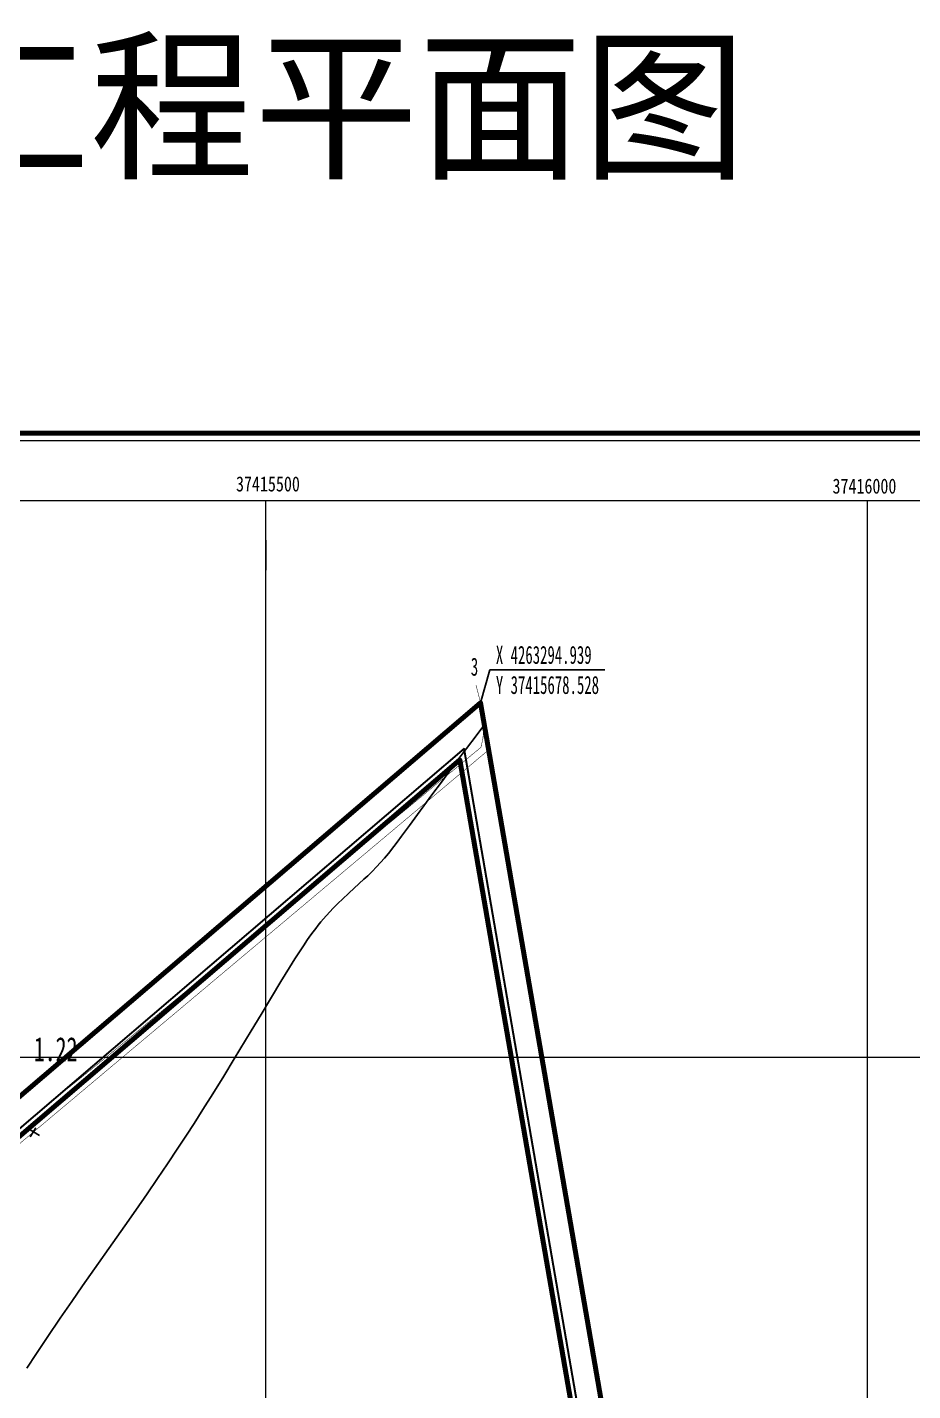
# Model space of a CAD drawing. Header units: millimetres. Extents: x 37412591 to 74834139, y 4258245 to 8527567.
# Drawn here: x 37415302 to 37416038, y 4262723 to 4263856 of the extents above; entities that cross this region are included whole.
import ezdxf
from ezdxf.enums import TextEntityAlignment as Align

# ---------------------------------------------------------------- set-up
doc = ezdxf.new("R2010")
doc.units = ezdxf.units.MM
for name, color, linetype in [('2', 2, 'Continuous'), ('6号煤底板等高线', 7, 'Continuous'), ('DLSS', 4, 'Continuous'), ('TK', 7, 'Continuous'), ('井田边界', 7, 'Continuous'), ('保护煤柱', 4, 'FENCELINE1'), ('钻孔', 7, 'Continuous')]:
    doc.layers.add(name, color=color, linetype=linetype)
doc.layers.add('保安煤柱线', color=1, linetype='线圈线（保安煤柱线） ----0-----0----0-----0----0-----0--', lineweight=30)
doc.styles.get("Standard").update_dxf_attribs({"font": 'simfang.ttf', "width": 0.6667})
doc.styles.add('宋体', font='SimSun.ttf', dxfattribs={"height": 2})
doc.styles.add('标准', font='SimSun.ttf', dxfattribs={"width": 0.667})
doc.linetypes.add('FENCELINE1', pattern='A,6.35,-2.54,[133,ltypeshp.shx,S=2.54,R=0,X=-2.54,Y=0],-2.54,25.4', length=36.83)
doc.linetypes.add('井田境界', pattern='A,10,-4,["+",Standard,S=4,R=0,X=-2,Y=-2],-4,10', length=28)
doc.linetypes.add('线圈线（保安煤柱线） ----0-----0----0-----0----0-----0--', pattern='A,14.5,-2,[133,ltypeshp.shx,S=0.5,R=0,X=0,Y=0],-3,25.4', length=44.9)

msp = doc.modelspace()

# ---------------------------------------------------------------- linework, layer by layer
at = {"color": 0, "linetype": 'ByBlock', "lineweight": 20}
msp.add_line((37412646.5, 4263462.9, 4910.1), (37416981.3, 4263462.9, 4910.1), dxfattribs=at)
at = {"linetype": 'ByBlock', "lineweight": 20}
for p, q in [((37415500, 4258300.9, 4910.1), (37415500, 4263462.9, 4910.1)), ((37416000, 4258300.9, 4910.1), (37416000, 4263462.9, 4910.1)), ((37416981.3, 4263000, 4910.1), (37413686, 4263000, 4910.1))]:
    msp.add_line(p, q, dxfattribs=at)
at = {"color": 1, "linetype": 'FENCELINE1', "lineweight": 30, "ltscale": 2}
msp.add_line((37415664.8, 4263256.9, 4911.4), (37412934.6, 4260923.6, 4911.4), dxfattribs=at)
at = {"color": 1, "linetype": 'FENCELINE1', "lineweight": 30, "ltscale": 0.002}
msp.add_line((37415675.1, 4263197.4, 1959.6), (37415675.1, 4263197.4, 1959.6), dxfattribs=at)
at = {"color": 1, "linetype": 'FENCELINE1', "lineweight": 30, "ltscale": 0.6}
msp.add_line((37415734.6, 4262853.1, 6205.8), (37415734.6, 4262853.1, 6205.8), dxfattribs=at)
at = {"color": 0, "linetype": 'ByBlock', "lineweight": 100, "elevation": 4910.1}
msp.add_lwpolyline([(37412590.5, 4263518.9), (37417037.3, 4263518.9), (37417037.3, 4258244.9), (37412590.5, 4258244.9)], close=True, dxfattribs=at)
at = {"color": 0, "linetype": 'ByBlock', "lineweight": 20, "elevation": 4910.1}
msp.add_lwpolyline([(37412596.5, 4263512.9), (37417031.3, 4263512.9), (37417031.3, 4258250.9), (37412596.5, 4258250.9)], close=True, dxfattribs=at)
at = {"color": 0, "lineweight": -3, "elevation": 4910.1, "flags": 128}
msp.add_lwpolyline([(37415678.5, 4263294.9), (37415686.2, 4263322.2), (37415781.7, 4263322.2)], dxfattribs=at)
at = {"color": 3, "lineweight": 100, "ltscale": 10}
msp.add_polyline3d([(37414990.8, 4261824.7, 0), (37414973.3, 4262103.2, 0), (37414895.9, 4262194.9, -7.8), (37415134.8, 4262515.7, -7.9), (37414997.7, 4262680.2, 0), (37415661.4, 4263247.4, 0), (37416018.5, 4261181.6, 0)], dxfattribs=at)
at = {"layer": '6号煤底板等高线', "elevation": 3681.9}
msp.add_lwpolyline([(37415301.6, 4262742), (37415309.6, 4262754.1), (37415318.4, 4262767.4), (37415329.3, 4262783.4), (37415338.9, 4262797.4), (37415347.9, 4262810.4), (37415383, 4262860.3), (37415392, 4262873.2), (37415401.4, 4262886.8), (37415410.2, 4262899.6), (37415418.5, 4262911.8), (37415427.1, 4262924.8), (37415434.2, 4262935.4), (37415440.5, 4262945.3), (37415447.8, 4262956.8), (37415456, 4262969.8), (37415465.1, 4262984.5), (37415473.9, 4262998.9), (37415488, 4263022.1), (37415496.2, 4263035.8), (37415512.6, 4263063.1), (37415516.1, 4263069), (37415519.7, 4263074.8), (37415524.2, 4263082), (37415528, 4263088), (37415531.3, 4263093), (37415534.8, 4263098.1), (37415537.5, 4263101.9), (37415539.3, 4263104.4), (37415541.5, 4263107.3), (37415543.6, 4263110.1), (37415545.8, 4263112.7), (37415547.9, 4263115.2), (37415550.1, 4263117.7), (37415553.5, 4263121.4), (37415555.7, 4263123.8), (37415558.1, 4263126.2), (37415560.5, 4263128.6), (37415563.6, 4263131.5), (37415569.2, 4263136.8), (37415581.6, 4263148.2), (37415584.8, 4263151.1), (37415588.4, 4263154.7), (37415592, 4263158.4), (37415595.4, 4263162), (37415598.6, 4263165.8), (37415601.9, 4263169.7), (37415606.5, 4263175.5), (37415609.2, 4263179.1), (37415612.9, 4263183.9), (37415619.4, 4263192.8), (37415638.1, 4263218.3), (37415646, 4263229), (37415658.9, 4263246.3), (37415674.9, 4263267.5), (37415681.3, 4263275.9)], dxfattribs=at)
at = {"layer": 'DLSS', "linetype": 'Continuous', "elevation": 3568.2, "flags": 128}
msp.add_lwpolyline([(37415272.4, 4262922.5, 0.4, 0.4, 0), (37415306.8, 4262950.7, 0.4, 0.4, 0), (37415334.7, 4262973.7, 0.4, 0.4, 0), (37415369.9, 4263002.3, 0.4, 0.4, 0), (37415493.4, 4263104.7, 0.4, 0.4, 0), (37415570, 4263167.7, 0.4, 0.4, 0), (37415588.7, 4263183.4, 0.4, 0.4, 0), (37415603.6, 4263195.6, 0.4, 0.4, 0), (37415617.9, 4263207.4, 0.4, 0.4, 0), (37415631.6, 4263218.7, 0.4, 0.4, 0), (37415642.6, 4263228, 0.4, 0.4, 0), (37415658.1, 4263240.6, 0.4, 0.4, 0), (37415671.2, 4263251.6, 0.4, 0.4, 0), (37415678.7, 4263257.7, 0.4, 0.4, 0), (37415678.8, 4263257.9, 0.4, 0.4, 0), (37415680.5, 4263265.4, 0.4, 0.4, 0), (37415681, 4263275.5, 0.4, 0.4, 0), (37415681.4, 4263283.8, 0.4, 0.4, 0), (37415674.7, 4263309.6, 0, 0, 0)], format="xyseb", dxfattribs=at)
at = {"layer": 'DLSS', "linetype": 'Continuous', "const_width": 0.4, "elevation": 4910.1, "flags": 128}
msp.add_lwpolyline([(37415249.7, 4262810.7), (37415232.3, 4262828.2), (37415228.4, 4262838.6), (37415226.6, 4262845.5), (37415226.8, 4262850.3), (37415229.2, 4262859.9), (37415233.3, 4262876.2), (37415685.3, 4263255.8)], dxfattribs=at)
at = {"layer": 'TK', "color": 0, "linetype": 'Continuous', "lineweight": -3}
msp.add_line((37415500, 4263430, 4910.1), (37415500, 4263405, 4910.1), dxfattribs=at)
at = {"layer": '井田边界', "color": 0, "linetype": '井田境界', "lineweight": 100, "ltscale": 5}
msp.add_lwpolyline([(37416043.5, 4261183.9), (37416053.5, 4260479.9), (37416104.5, 4259255.9), (37415890.5, 4258908.9), (37415461.5, 4258704.9), (37414915.5, 4258547.9), (37412906.5, 4260925.9), (37415678.5, 4263294.9)], close=True, dxfattribs=at)
at = {"layer": '保安煤柱线', "color": 1, "linetype": 'FENCELINE1', "lineweight": 30, "ltscale": 2}
for p, q in [((37415664.8, 4263256.9, 4911.4), (37412934.6, 4260923.6, 4911.4)), ((37416023.5, 4261182.1, 4911.4), (37415664.8, 4263256.9, 4911.4))]:
    msp.add_line(p, q, dxfattribs=at)
at = {"layer": '保护煤柱', "color": 5, "ltscale": 0.75}
for p, q in [((37415302.2, 4262941.2, 7561.2), (37415312.1, 4262935.3, 7561.2)), ((37415308.9, 4262941.6, 7561.2), (37415304.2, 4262934.2, 7561.2))]:
    msp.add_line(p, q, dxfattribs=at)

# ---------------------------------------------------------------- texts
at = {"color": 0, "lineweight": -3, "style": '宋体', "width": 0.6}
for s, p in [('X 4263294.939', (37415691.2, 4263327.2, 4910.1)), ('3', (37415670.4, 4263317.4, 4910.1))]:
    msp.add_text(s, height=15, rotation=359.9992, dxfattribs=at).set_placement(p)
msp.add_text('Y 37415678.528', height=15, rotation=359.9992, dxfattribs=at).set_placement((37415691.2, 4263317.2, 4910.1), align=Align.TOP_LEFT)
at = {"color": 1, "insert": (37413581.1, 4263840.6, 4910.1), "char_height": 100, "width": 3843.553, "attachment_point": 1, "style": '宋体'}
msp.add_mtext('{\\fSimSun|b1|i0|c134|p2;\\C0;榆林市千树塔煤矿6#煤采掘工程平面图}', dxfattribs=at)
at = {"layer": '2', "color": 0, "lineweight": 5, "style": '标准', "width": 0.78}
for s, p in [('37415500', (37415475.3, 4263483, 4910.1)), ('37416000', (37415970.9, 4263481.2, 4910.1))]:
    msp.add_text(s, height=12.5, dxfattribs=at).set_placement(p, align=Align.TOP_LEFT)
at = {"layer": '钻孔', "style": '标准', "width": 0.667}
msp.add_text('1.22', height=20, dxfattribs=at).set_placement((37415307.3, 4262997, 4728.4))

doc.saveas('drawing.dxf')
